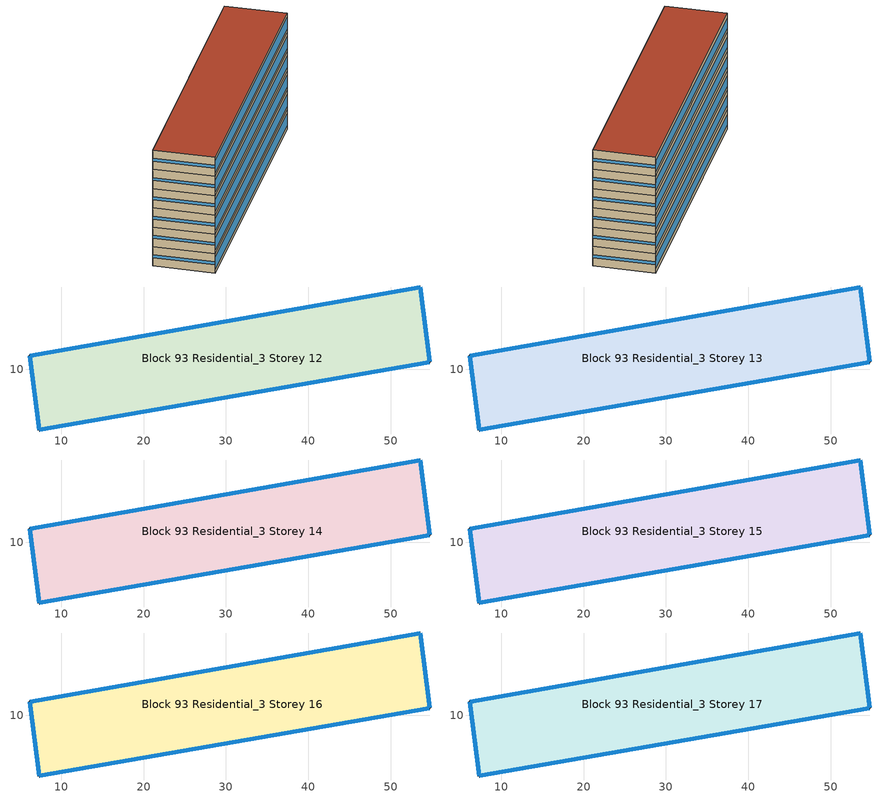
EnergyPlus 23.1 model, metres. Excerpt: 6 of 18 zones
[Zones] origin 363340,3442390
Block 93 Residential_3 Storey 12
 floor outside (Project Floor): 53.61,19.98 54.73,10.87 7.31,2.62 6.19,11.61 z36
 wall outside (Project Wall): 54.73,10.87 53.61,19.98 6.19,11.61 7.31,2.62 54.73,10.87 z36:39
 window (Residential_east_window_construction): 54.73,10.88 53.61,19.97 z37.27:37.73
 window (Residential_north_window_construction): 53.59,19.97 6.21,11.61 z36.75:38.25
 window (Residential_west_window_construction): 6.19,11.61 7.31,2.62 z37.27:37.73
 window (Residential_south_window_construction): 7.34,2.62 54.71,10.87 z36.6:38.4
 roof outside (Project Ceiling): 54.73,10.87 53.61,19.98 6.19,11.61 7.31,2.62 z39
Block 93 Residential_3 Storey 13
 floor outside (Project Floor): 53.61,19.98 54.73,10.87 7.31,2.62 6.19,11.61 z39
 wall outside (Project Wall): 54.73,10.87 53.61,19.98 6.19,11.61 7.31,2.62 54.73,10.87 z39:42
 window (Residential_east_window_construction): 54.73,10.88 53.61,19.97 z40.27:40.73
 window (Residential_north_window_construction): 53.59,19.97 6.21,11.61 z39.75:41.25
 window (Residential_west_window_construction): 6.19,11.61 7.31,2.62 z40.27:40.73
 window (Residential_south_window_construction): 7.34,2.62 54.71,10.87 z39.6:41.4
 roof outside (Project Ceiling): 54.73,10.87 53.61,19.98 6.19,11.61 7.31,2.62 z42
Block 93 Residential_3 Storey 14
 floor outside (Project Floor): 53.61,19.98 54.73,10.87 7.31,2.62 6.19,11.61 z42
 wall outside (Project Wall): 54.73,10.87 53.61,19.98 6.19,11.61 7.31,2.62 54.73,10.87 z42:45
 window (Residential_east_window_construction): 54.73,10.88 53.61,19.97 z43.27:43.73
 window (Residential_north_window_construction): 53.59,19.97 6.21,11.61 z42.75:44.25
 window (Residential_west_window_construction): 6.19,11.61 7.31,2.62 z43.27:43.73
 window (Residential_south_window_construction): 7.34,2.62 54.71,10.87 z42.6:44.4
 roof outside (Project Ceiling): 54.73,10.87 53.61,19.98 6.19,11.61 7.31,2.62 z45
Block 93 Residential_3 Storey 15
 floor outside (Project Floor): 53.61,19.98 54.73,10.87 7.31,2.62 6.19,11.61 z45
 wall outside (Project Wall): 54.73,10.87 53.61,19.98 6.19,11.61 7.31,2.62 54.73,10.87 z45:48
 window (Residential_east_window_construction): 54.73,10.88 53.61,19.97 z46.27:46.73
 window (Residential_north_window_construction): 53.59,19.97 6.21,11.61 z45.75:47.25
 window (Residential_west_window_construction): 6.19,11.61 7.31,2.62 z46.27:46.73
 window (Residential_south_window_construction): 7.34,2.62 54.71,10.87 z45.6:47.4
 roof outside (Project Ceiling): 54.73,10.87 53.61,19.98 6.19,11.61 7.31,2.62 z48
Block 93 Residential_3 Storey 16
 floor outside (Project Floor): 53.61,19.98 54.73,10.87 7.31,2.62 6.19,11.61 z48
 wall outside (Project Wall): 54.73,10.87 53.61,19.98 6.19,11.61 7.31,2.62 54.73,10.87 z48:51
 window (Residential_east_window_construction): 54.73,10.88 53.61,19.97 z49.27:49.73
 window (Residential_north_window_construction): 53.59,19.97 6.21,11.61 z48.75:50.25
 window (Residential_west_window_construction): 6.19,11.61 7.31,2.62 z49.27:49.73
 window (Residential_south_window_construction): 7.34,2.62 54.71,10.87 z48.6:50.4
 roof outside (Project Ceiling): 54.73,10.87 53.61,19.98 6.19,11.61 7.31,2.62 z51
Block 93 Residential_3 Storey 17
 floor outside (Project Floor): 53.61,19.98 54.73,10.87 7.31,2.62 6.19,11.61 z51
 wall outside (Project Wall): 54.73,10.87 53.61,19.98 6.19,11.61 7.31,2.62 54.73,10.87 z51:54
 window (Residential_east_window_construction): 54.73,10.88 53.61,19.97 z52.27:52.73
 window (Residential_north_window_construction): 53.59,19.97 6.21,11.61 z51.75:53.25
 window (Residential_west_window_construction): 6.19,11.61 7.31,2.62 z52.27:52.73
 window (Residential_south_window_construction): 7.34,2.62 54.71,10.87 z51.6:53.4
 roof outside (Project Flat Roof): 54.73,10.87 53.61,19.98 6.19,11.61 7.31,2.62 z54
[Building]
Building_1: North Axis=0; Terrain=City; Loads Convergence Tolerance Value=0.04; Temperature Convergence Tolerance Value=0.4; Solar Distribution=FullExterior; Maximum Number of Warmup Days=25; Minimum Number of Warmup Days=6
[Site:Location]
CHN Design_Conditions: Latitude=30; Longitude=114; Time Zone=8; Elevation=12
[SIZINGPERIOD:DESIGNDAY] Day of Month=21; DryBulb Temperature Range Modifier Type=DefaultMultipliers; Humidity Condition Type=Wetbulb; Barometric Pressure=101181; Rain Indicator=No; Snow Indicator=No; Daylight Saving Time Indicator=No; Sky Clearness=0; Begin Environment Reset Mode=FullResetAtBeginEnvironment
Name | Month | Day Type | Maximum DryBulb Temperature | Daily DryBulb Temperature Range | Wetbulb or DewPoint at Maximum DryBulb | Wind Speed | Wind Direction | Solar Model Indicator | ASHRAE Clear Sky Optical Depth for Beam Irradiance taub | ASHRAE Clear Sky Optical Depth for Diffuse Irradiance taud
Ann Htg 99.6% Condns DB | 1 | WinterDesignDay | -10 | 0 | -4.8 | 1 | 340 | ASHRAEClearSky | 0 | 0
Ann Clg .4% Condns DB=>MWB | 7 | SummerDesignDay | 40 | 6.6 | 27.1 | 3.5 | 220 | ASHRAETau | 0.781 | 1.413
[MATERIAL]
DefaultMaterial: Roughness=Rough; Thickness=0.1; Conductivity=0.1; Density=1000; Specific Heat=1000; Thermal Absorptance=0.9; Solar Absorptance=0.7; Visible Absorptance=0.7
[WINDOWMATERIAL:SIMPLEGLAZINGSYSTEM] UFactor=1.4; Solar Heat Gain Coefficient=0.4; Visible Transmittance=0.6
Residential_east_window; Residential_south_window; Residential_west_window; Residential_north_window
[CONSTRUCTION]
Project Wall; Project Floor; Project Flat Roof; Project Ceiling: DefaultMaterial
Residential_east_window_construction: Residential_east_window
Residential_south_window_construction: Residential_south_window
Residential_west_window_construction: Residential_west_window
Residential_north_window_construction: Residential_north_window
[SPACE] Ceiling Height=autocalculate; Volume=autocalculate; Floor Area=autocalculate; Space Type=Residential
Name | Zone
Block 93 Residential_3 Storey 12_space | Block 93 Residential_3 Storey 12
Block 93 Residential_3 Storey 13_space | Block 93 Residential_3 Storey 13
Block 93 Residential_3 Storey 14_space | Block 93 Residential_3 Storey 14
Block 93 Residential_3 Storey 15_space | Block 93 Residential_3 Storey 15
Block 93 Residential_3 Storey 16_space | Block 93 Residential_3 Storey 16
Block 93 Residential_3 Storey 17_space | Block 93 Residential_3 Storey 17
[SPACELIST]
Residential: Block 93 Residential_3 Storey 0_space, Block 93 Residential_3 Storey 1_space, Block 93 Residential_3 Storey 2_space, Block 93 Residential_3 Storey 3_space, Block 93 Residential_3 Storey 4_space, Block 93 Residential_3 Storey 5_space, Block 93 Residential_3 Storey 6_space, Block 93 Residential_3 Storey 7_space, Block 93 Residential_3 Storey 8_space, Block 93 Residential_3 Storey 9_space, Block 93 Residential_3 Storey 10_space, Block 93 Residential_3 Storey 11_space, Block 93 Residential_3 Storey 12_space, Block 93 Residential_3 Storey 13_space, Block 93 Residential_3 Storey 14_space, Block 93 Residential_3 Storey 15_space, Block 93 Residential_3 Storey 16_space, Block 93 Residential_3 Storey 17_space
[ZONE] Type=1; Multiplier=1; Ceiling Height=autocalculate; Volume=autocalculate; Floor Area=autocalculate; Part of Total Floor Area=Yes
Block 93 Residential_3 Storey 12; Block 93 Residential_3 Storey 13; Block 93 Residential_3 Storey 14; Block 93 Residential_3 Storey 15; Block 93 Residential_3 Storey 16; Block 93 Residential_3 Storey 17
[PEOPLE]
People_for_residential: Zone or ZoneList or Space or SpaceList=Residential; Number of People Schedule=SeasonalSchedule_Schedule_residential_people; Number of People Calculation Method=People/Area; People per Floor Area=0.04; Fraction Radiant=0.3; Sensible Heat Fraction=autocalculate; Activity Level Schedule=SeasonalSchedule_Schedule_residential_activity; Carbon Dioxide Generation Rate=3.82e-08; Enable ASHRAE 55 Comfort Warnings=No; Mean Radiant Temperature Calculation Type=ZoneAveraged; Clothing Insulation Calculation Method=ClothingInsulationSchedule; Cold Stress Temperature Threshold=15.56; Heat Stress Temperature Threshold=30
[LIGHTS]
Light_for_residential: Zone or ZoneList or Space or SpaceList=Residential; Schedule=SeasonalSchedule_residential_lighting; Design Level Calculation Method=Watts/Area; Watts per Zone Floor Area=5; Return Air Fraction=0; Fraction Radiant=0.32; Fraction Visible=0.25; Fraction Replaceable=1; EndUse Subcategory=General; Return Air Fraction Calculated from Plenum Temperature=No; Return Air Fraction Function of Plenum Temperature Coefficient 1=0; Return Air Fraction Function of Plenum Temperature Coefficient 2=0
[ELECTRICEQUIPMENT]
Equipment_for_residential: Zone or ZoneList or Space or SpaceList=Residential; Schedule=SeasonalSchedule_Schedule_residential_equipment; Design Level Calculation Method=Watts/Area; Watts per Zone Floor Area=3.8; Fraction Latent=0; Fraction Radiant=0; Fraction Lost=0; EndUse Subcategory=Electric Equipment
[DAYLIGHTING:CONTROLS] Illuminance Setpoint at Reference Point 1=300
Name | Zone or Space | Glare Calculation Daylighting Reference Point | Daylighting Reference Point 1
Dlight_Block 93 Residential_3 Storey 12 | Block 93 Residential_3 Storey 12 | Rpoint_Block 93 Residential_3 Storey 12 | Rpoint_Block 93 Residential_3 Storey 12
Dlight_Block 93 Residential_3 Storey 13 | Block 93 Residential_3 Storey 13 | Rpoint_Block 93 Residential_3 Storey 13 | Rpoint_Block 93 Residential_3 Storey 13
Dlight_Block 93 Residential_3 Storey 14 | Block 93 Residential_3 Storey 14 | Rpoint_Block 93 Residential_3 Storey 14 | Rpoint_Block 93 Residential_3 Storey 14
Dlight_Block 93 Residential_3 Storey 15 | Block 93 Residential_3 Storey 15 | Rpoint_Block 93 Residential_3 Storey 15 | Rpoint_Block 93 Residential_3 Storey 15
Dlight_Block 93 Residential_3 Storey 16 | Block 93 Residential_3 Storey 16 | Rpoint_Block 93 Residential_3 Storey 16 | Rpoint_Block 93 Residential_3 Storey 16
Dlight_Block 93 Residential_3 Storey 17 | Block 93 Residential_3 Storey 17 | Rpoint_Block 93 Residential_3 Storey 17 | Rpoint_Block 93 Residential_3 Storey 17
[HVACTEMPLATE:ZONE:IDEALLOADSAIRSYSTEM] Template Thermostat=Thermostat_for_residential; Maximum Heating Supply Air Temperature=50; Minimum Cooling Supply Air Temperature=13; Maximum Heating Supply Air Humidity Ratio=0.0156; Minimum Cooling Supply Air Humidity Ratio=0.0077; Heating Limit=NoLimit; Cooling Limit=NoLimit; Dehumidification Control Type=ConstantSensibleHeatRatio; Cooling Sensible Heat Ratio=0.7; Dehumidification Setpoint=60; Humidification Control Type=None; Humidification Setpoint=30; Outdoor Air Method=DetailedSpecification; Outdoor Air Flow Rate per Person=0.00944; Outdoor Air Flow Rate per Zone Floor Area=0; Outdoor Air Flow Rate per Zone=0; Design Specification Outdoor Air Object=Ventilation_for_residential; Demand Controlled Ventilation Type=None; Outdoor Air Economizer Type=NoEconomizer; Heat Recovery Type=None; Sensible Heat Recovery Effectiveness=0.7; Latent Heat Recovery Effectiveness=0.65
Block 93 Residential_3 Storey 12; Block 93 Residential_3 Storey 13; Block 93 Residential_3 Storey 14; Block 93 Residential_3 Storey 15; Block 93 Residential_3 Storey 16; Block 93 Residential_3 Storey 17
[DESIGNSPECIFICATION:OUTDOORAIR]
Ventilation_for_residential: Outdoor Air Method=Flow/Person; Outdoor Air Flow per Person=0.00833333; Outdoor Air Flow per Zone Floor Area=0; Outdoor Air Flow per Zone=0; Outdoor Air Flow Air Changes per Hour=0
[SCHEDULE:DAY:HOURLY]
Schedule_residential_lighting_weekday_hourly; Schedule_residential_lighting_holiday_hourly: 0.1, 0.1, 0.1, 0.1, 0.1, 0.8, 0.5, 0, 0, 0, 0, 0, 0, 0, 0, 0, 0, 0, 1, 1, 1, 1, 0.1, 0.1
Schedule_residential_equipment_weekday_hourly: 0.2, 0.2, 0.2, 0.2, 0.2, 0.2, 0.8, 0.8, 0.6, 0.6, 0.8, 0.8, 0.8, 0.5, 0.5, 0.5, 0.6, 0.9, 0.9, 0.9, 0.9, 0.9, 0.2, 0.2
Schedule_residential_equipment_holiday_hourly: 0.2, 0.2, 0.2, 0.2, 0.2, 0.2, 0.75, 1, 0.5, 0.3, 0.5, 0.8, 0.5, 0.25, 0.25, 0.25, 0.25, 0.5, 0.9, 0.8, 0.75, 0.5, 0.2, 0.2
Schedule_residential_people_weekday_hourly: 1, 1, 1, 1, 1, 1, 0.5, 0.5, 0, 0, 0, 0, 0, 0, 0, 0, 0, 0, 0, 0, 0.5, 1, 1, 1
Schedule_residential_people_holiday_hourly: 0.5, 0.5, 0.5, 0.5, 0.5, 0.5, 0.5, 0.5, 0.5, 0.5, 0.5, 0.5, 0.5, 0.5, 0.5, 0.5, 0.5, 0.5, 0.5, 0.5, 0.5, 0.5, 0.5, 0.5
Schedule_residential_activity_weekday_hourly; Schedule_residential_activity_holiday_hourly: 108, 108, 108, 108, 108, 108, 108, 108, 108, 108, 108, 108, 108, 108, 108, 108, 108, 108, 108, 108, 108, 108, 108, 108
[SCHEDULE:WEEK:DAILY]
Schedule_residential_lighting_weekly: Schedule_residential_lighting_holiday_hourly, Schedule_residential_lighting_weekday_hourly, Schedule_residential_lighting_weekday_hourly, Schedule_residential_lighting_weekday_hourly, Schedule_residential_lighting_weekday_hourly, Schedule_residential_lighting_weekday_hourly, Schedule_residential_lighting_holiday_hourly, Schedule_residential_lighting_holiday_hourly, Schedule_residential_lighting_weekday_hourly, Schedule_residential_lighting_weekday_hourly, Schedule_residential_lighting_holiday_hourly, Schedule_residential_lighting_holiday_hourly
Schedule_residential_equipment_weekly: Schedule_residential_equipment_holiday_hourly, Schedule_residential_equipment_weekday_hourly, Schedule_residential_equipment_weekday_hourly, Schedule_residential_equipment_weekday_hourly, Schedule_residential_equipment_weekday_hourly, Schedule_residential_equipment_weekday_hourly, Schedule_residential_equipment_holiday_hourly, Schedule_residential_equipment_holiday_hourly, Schedule_residential_equipment_weekday_hourly, Schedule_residential_equipment_weekday_hourly, Schedule_residential_equipment_holiday_hourly, Schedule_residential_equipment_holiday_hourly
Schedule_residential_people_weekly: Schedule_residential_people_holiday_hourly, Schedule_residential_people_weekday_hourly, Schedule_residential_people_weekday_hourly, Schedule_residential_people_weekday_hourly, Schedule_residential_people_weekday_hourly, Schedule_residential_people_weekday_hourly, Schedule_residential_people_holiday_hourly, Schedule_residential_people_holiday_hourly, Schedule_residential_people_weekday_hourly, Schedule_residential_people_weekday_hourly, Schedule_residential_people_holiday_hourly, Schedule_residential_people_holiday_hourly
Schedule_residential_activity_weekly: Schedule_residential_activity_holiday_hourly, Schedule_residential_activity_weekday_hourly, Schedule_residential_activity_weekday_hourly, Schedule_residential_activity_weekday_hourly, Schedule_residential_activity_weekday_hourly, Schedule_residential_activity_weekday_hourly, Schedule_residential_activity_holiday_hourly, Schedule_residential_activity_holiday_hourly, Schedule_residential_activity_weekday_hourly, Schedule_residential_activity_weekday_hourly, Schedule_residential_activity_holiday_hourly, Schedule_residential_activity_holiday_hourly
[SCHEDULE:YEAR]
SeasonalSchedule_residential_lighting: Schedule_residential_lighting_weekly, 1, 1, 12, 31
SeasonalSchedule_Schedule_residential_equipment: Schedule_residential_equipment_weekly, 1, 1, 12, 31
SeasonalSchedule_Schedule_residential_people: Schedule_residential_people_weekly, 1, 1, 12, 31
SeasonalSchedule_Schedule_residential_activity: Schedule_residential_activity_weekly, 1, 1, 12, 31
